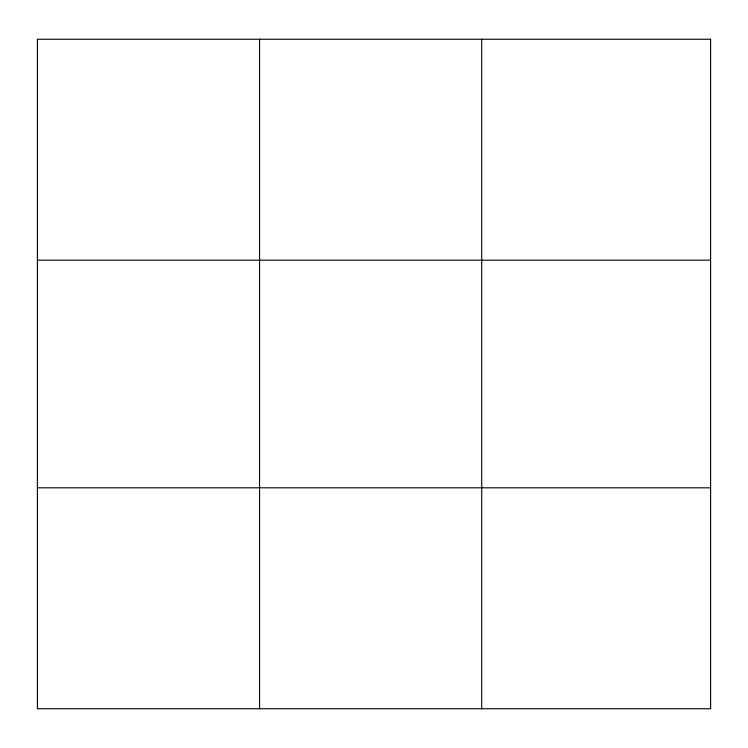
<?xml version="1.0" encoding="UTF-8"?>
<svg xmlns="http://www.w3.org/2000/svg" width="748" height="748" viewBox="0 0 748 748"><rect width="100%" height="100%" fill="white"/><g stroke="black" fill="none" stroke-linecap="round" stroke-linejoin="round"><path stroke-width="1.12" d="M259.556 708.749L259.556 39.251M481.712 708.749L481.712 39.251M37.4 260.182L710.6 260.182M37.4 487.818L710.6 487.818M710.6 39.251L710.6 708.749L37.4 708.749L37.4 39.251L710.6 39.251"/></g></svg>
